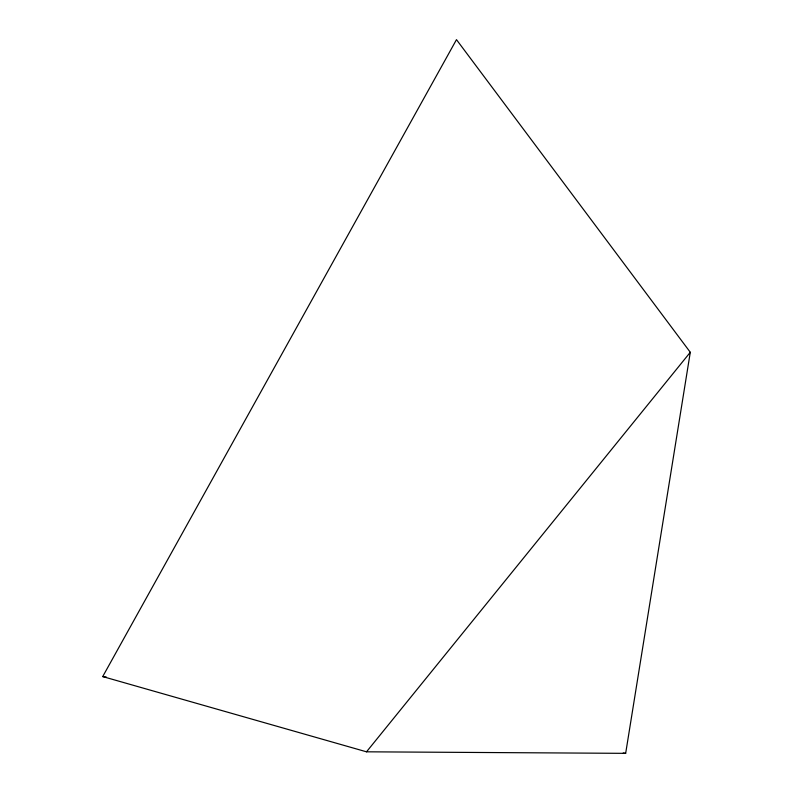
<?xml version="1.0" encoding="UTF-8"?>
<svg xmlns="http://www.w3.org/2000/svg" width="793" height="793" viewBox="0 0 793 793"><rect width="100%" height="100%" fill="white"/><g stroke="black" fill="none" stroke-linecap="round" stroke-linejoin="round"><path stroke-width="1.19" d="M625.667 753.35L690.287 352.28L456.481 39.65L102.713 676.568L366.515 751.814L625.667 753.35L623.219 752.993M366.515 751.814L690.287 352.28M102.713 676.568L106.391 677.113"/></g></svg>
